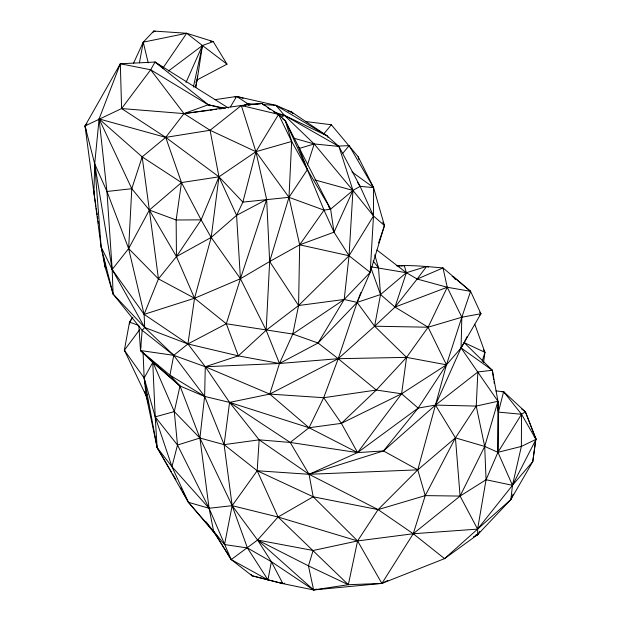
<?xml version="1.0" encoding="UTF-8"?>
<svg xmlns="http://www.w3.org/2000/svg" width="621" height="621" viewBox="0 0 621 621"><rect width="100%" height="100%" fill="white"/><g stroke="black" fill="none" stroke-linecap="round" stroke-linejoin="round"><path stroke-width="0.93" d="M143.063 352.317L144.165 378.026L146.23 395.965L157.136 447.625L188.404 502.304L213.624 531.273L231.198 559.591L252.103 575.783L282.881 583.631L313.613 589.95L381.876 583.437L444.551 558.628L477.743 534.611L477.603 529.115L486.057 479.746L497.941 452.321L497.957 401.275L492.337 370.248L464.135 342.613L467.046 336.714M473.419 536.808L477.743 534.611L510.866 499.54L512.472 485.304L497.941 452.321L498.43 412.111L497.957 401.275L461.077 347.931L461.814 317.222L470.586 291.334L443.021 267.923C427.667 266.688 412.057 264.88 396.703 265.866M138.856 325.707L140.509 350.539L169.937 375.138L179.997 385.998L199.915 438.03L232.161 505.673L257.591 540.037L271.385 561.695L267.946 579.867L231.198 559.591L213.624 531.273L209.091 508.273L199.915 438.03L204.635 396.423L205.279 366.747L187.93 343.956L144.111 314.358L112.168 269.498L101.145 246.987L85.007 125.97L120.327 63.769L155.04 62.053L228.435 108M95.929 206.172L93.934 192.89L94.695 163.866L99.096 118.929L120.327 63.769L150.678 69.777L209.875 105.811M213.624 531.273L224.53 544.563L247.422 547.947L271.385 561.695L313.613 589.95L348.342 584.703L381.876 583.437L413.252 533.742L460.083 496.078L486.057 479.746L484.698 446.429L476.245 406.08L477.852 371.987L492.337 370.248L493.718 379.757M140.804 345.757L140.509 350.539L152.75 362.454L179.997 385.998L204.635 396.423L229.576 402.4L269.762 394.087L279.489 363.487L266.161 330.271L269.661 261.511L288.982 197.331L291.668 141.456L285.381 120.87L278.573 114.411L261.899 103.49L241.328 105.5L183.971 113.604L121.592 108.551L85.007 125.97L86.187 130.62M225.307 108.411L208.314 104.739L183.971 113.604L165.722 137.373L142.17 156.88L131.784 188.699L128.632 248.594L144.111 314.358L144.709 327.515L173.756 355.336L204.635 396.423L224.103 444.652L232.161 505.673L247.422 547.947L267.946 579.867M452.088 276.438L453.842 277.129L470.586 291.334L480.91 313.729L461.077 347.931L446.468 364.822L406.569 357.37L338.22 358.697L279.489 363.487L238.317 355.864L187.93 343.956L144.709 327.515L142.162 330.31L140.509 350.539L173.756 355.336L205.279 366.747L279.489 363.487L318.068 343.025L344.197 299.462L349.049 255.751L352.953 190.43L338.926 146.424L326.964 135.766L291.653 112.044L275.926 105.345L236.663 96.449L214.982 99.671M152.199 360.615L174.299 411.599L199.915 438.03L224.103 444.652L259.159 439.831L290.217 442.447L309.041 427.737L323.681 397.704L338.22 358.697L357.106 302.404L370.194 272.386L373.493 215.961L373.586 187.62L358.162 156.764L331.342 124.767L305.516 121.491M259.159 439.831L257.179 470.749L278.053 517.021L348.342 584.703L357.58 540.938L378.096 509.608L417.778 469.841L455.434 437.867L476.245 406.08L497.957 401.275L484.698 446.429L460.083 496.078L477.603 529.115L444.551 558.628L413.252 533.742L378.096 509.608L309.056 474.297L259.159 439.831L229.576 402.4L205.279 366.747L238.317 355.864L266.161 330.271L298.577 305.524L349.049 255.751L373.493 215.961L360.126 186.347L338.926 146.424L284.395 115.343L273.419 111.858M197.556 76.08L195.902 87.53M105.283 264.996L105.042 266.867L113.115 294.075L142.162 330.31L173.756 355.336L169.937 375.138L204.635 396.423M132.669 317.308L129.517 322.105L124.355 350.236L144.165 378.026L155.211 416.87L177.497 445.032L209.091 508.273L231.198 559.591L257.591 540.037L313.108 550.493L357.58 540.938L413.252 533.742L425.238 495.612L417.778 469.841L383.475 450.939L357.572 452.6L309.041 427.737L229.576 402.4L224.103 444.652L257.179 470.749L313.194 496.792L378.096 509.608L425.238 495.612L460.083 496.078L455.434 437.867L435.476 405.094L461.077 347.931L464.135 342.613L484.923 352.317L483.557 362.633M173.756 355.336L187.93 343.956L194.552 298.251L211.187 237.432L218.965 176.83L210.084 130.27L183.971 113.604L150.678 69.777L155.04 62.053L163.75 68.139M133.523 63.226L143.234 42.174L153.736 31.05L186.688 33.27L202.43 45.504L197.16 79.892L195.304 87.414M139.415 62.845L143.234 42.174L186.688 33.27L213.228 41.599L227.007 64.157L197.16 79.892L195.817 82.383M224.53 544.563L232.161 505.673L257.179 470.749L309.056 474.297L417.778 469.841L446.468 364.822L461.814 317.222L447.244 287.259L443.021 267.923L417.141 279.046L395.01 307.084L374.61 326.211L338.22 358.697L269.762 394.087L205.279 366.747M279.489 363.487L292.794 334.051L298.577 305.524L299.664 244.821L288.982 197.331L255.906 151.687L241.328 105.5L210.084 130.27L165.722 137.373L99.096 118.929L106.959 191.485L112.168 269.498L113.115 294.075L144.709 327.515L112.168 269.498L94.695 163.866L85.007 125.97L86.948 123.827M193.364 87.064L202.43 45.504L213.228 41.599L210.434 41.227M218.522 537.848L188.404 502.304L171.947 466.666L177.497 445.032L174.299 411.599L179.997 385.998L140.509 350.539M413.252 533.742L477.603 529.115L512.472 485.304L521.368 446.429L521.531 414.261L503.615 391.696L495.931 390.958M477.603 529.115L510.866 499.54L532.787 461.55L535.907 438.682L525.405 411.808L521.531 414.261L498.43 412.111L503.615 391.696L501.807 391.835M482.16 361.445L484.923 352.317L474.778 324.209M106.571 268L105.042 266.867L101.145 246.987L94.695 163.866L106.959 191.485L128.632 248.594L158.456 278.891L194.552 298.251L226.316 323.766L292.794 334.051L344.197 299.462L370.194 272.386L384.461 225.578L373.586 187.62L349.134 145.609L337.661 146.152M313.108 550.493L308.451 565.847L313.613 589.95L316.368 589.026M238.317 355.864L226.316 323.766L240.436 278.736L266.65 199.45L255.906 151.687L278.573 114.411L241.328 105.5M307.465 164.953L314.179 143.948L284.395 115.343L275.926 105.345L262.799 104.592M93.934 192.89L94.501 191.144M401.205 266.075L404.287 265.54L406.367 272.704L395.01 307.084L428.11 327.22L446.468 364.822L418.166 408.082L383.475 450.939L309.056 474.297L290.217 442.447L229.576 402.4M378.577 242.966L384.461 225.578L382.753 222.155M292.794 334.051L318.068 343.025L357.106 302.404L360.793 292.6M370.194 272.386L349.049 255.751L334.028 232.184L330.62 209.153L307.379 169.657L291.668 141.456L255.906 151.687L218.965 176.83L201.126 219.865L176.449 256.574L158.456 278.891L144.111 314.358L194.552 298.251L240.436 278.736L269.661 261.511L299.664 244.821L334.028 232.184L352.953 190.43L360.126 186.347L373.586 187.62L352.029 171.97M510.866 499.54L513.07 494.169M146.975 394.219L146.23 395.965L148.706 404.302M185.982 82.508L202.43 45.504L227.007 64.157M194.552 298.251L176.449 256.574L211.187 237.432L236.578 215.34L242.881 202.112L255.906 151.687L210.084 130.27M486.057 479.746L512.472 485.304L535.993 439.373L525.405 411.808L503.615 391.696L504.648 393.233M425.238 495.612L455.434 437.867L484.698 446.429L497.941 452.321L521.368 446.429L535.993 439.373L521.531 414.261L497.941 452.321M152.844 32.719L153.736 31.05L155.584 31.454M293.749 138.188L314.179 143.948L352.953 190.43L330.62 209.153L324.022 210.139L288.982 197.331L242.881 202.112L218.965 176.83L181.487 182.574L149.358 210.045L128.632 248.594L112.168 269.498M230.438 106.82L236.663 96.449L243.191 98.297M475.903 535.232L477.743 534.611L479.746 531.304M288.982 197.331L307.379 169.657L298.592 146.719L285.381 120.87L282.353 118.627M162.764 68.302L186.688 33.27M129.727 323.991L129.517 322.105L132.855 317.354M285.381 120.87L307.379 169.657L324.022 210.139L299.664 244.821L349.049 255.751M144.577 391.471L146.23 395.965L124.355 350.236L139.686 329.658M387.923 580.356L381.876 583.437L357.58 540.938L313.194 496.792L309.056 474.297L357.572 452.6L401.601 393.784L446.468 364.822M266.161 330.271L240.436 278.736L236.578 215.34L218.965 176.83L165.722 137.373L121.592 108.551L150.678 69.777M376.924 250.038L406.367 272.704L417.141 279.046L426.604 266.463L428.358 267.154M479.785 315.173L480.91 313.729L479.761 312.169M323.557 134.221L331.342 124.767M342.59 153.566L349.134 145.609M512.472 485.304L532.787 461.55L535.907 438.682L534.114 436.392M313.613 589.95L257.591 540.037L278.053 517.021L313.194 496.792M476.245 406.08L435.476 405.094L418.166 408.082L401.601 393.784L376.31 390.035L323.681 397.704L269.762 394.087L309.041 427.737L341.364 423.359L376.31 390.035L406.569 357.37L428.11 327.22L447.244 287.259L470.586 291.334M383.475 450.939L435.476 405.094L477.852 371.987M426.604 266.463L406.367 272.704L380.541 294.54L357.106 302.404L344.197 299.462L298.577 305.524L269.661 261.511L266.65 199.45L236.578 215.34M168.431 71.035L202.43 45.504M290.217 442.447L357.572 452.6L418.166 408.082M281.243 117.447L284.395 115.343L326.964 135.766L328.02 137.373M187.93 343.956L226.316 323.766M243.533 105.88L247.787 103.723L257.172 104.266M323.681 397.704L341.364 423.359L401.601 393.784L406.569 357.37L374.61 326.211L357.106 302.404M242.617 105.896L247.787 103.723L250.535 104.592M234.909 97.062L236.663 96.449L247.787 103.723M177.497 445.032L199.915 438.03M299.369 148.419L314.179 143.948L338.926 146.424M174.299 411.599L155.211 416.87L157.136 447.625L171.629 472.317M284.76 583.158L282.881 583.631L252.103 575.783L250.837 574.355M475.865 535.085L477.743 534.611M480.91 313.729L461.814 317.222L428.11 327.22L374.61 326.211L380.541 294.54L378.484 267.791L374.774 254.866M208.019 110.484L183.971 113.604L185.881 113.565M209.945 110.235L212.832 109.863M214.757 109.606L216.682 109.358M219.57 108.986L221.487 108.737M248.431 105.236L250.356 104.988M253.244 104.615L261.899 103.49L264.926 105.733M106.959 191.485L131.784 188.699L149.358 210.045L176.449 256.574L176.154 219.981L181.487 182.574L165.722 137.373M182.543 491.366L188.404 502.304L209.091 508.273L232.161 505.673L278.053 517.021L357.58 540.938M240.436 278.736L211.187 237.432L201.126 219.865L176.154 219.981L149.358 210.045L142.17 156.88L99.096 118.929L131.784 188.699M278.612 114.854L284.395 115.343M371.405 266.883L406.367 272.704M289.743 111.772L291.653 112.044L292.949 113.309M397.688 265.578L399.916 266.091M220.354 107.782L208.314 104.739L155.04 62.053M417.141 279.046L447.244 287.259L395.01 307.084L380.541 294.54L371.172 268.559M314.831 179.904L352.953 190.43L373.493 215.961L384.461 225.578M287.927 110.988L291.653 112.044L292.638 113.69M129.517 322.105L138.405 325.326M348.342 584.703L308.451 565.847L257.591 540.037M275.926 105.345L326.964 135.766M142.17 156.88L181.487 182.574L201.126 219.865M281.305 582.514L282.881 583.631L271.385 561.695M461.077 347.931L492.337 370.248M267.201 107.417L270.236 109.653M521.624 408.983L525.405 411.808M318.068 343.025L338.22 358.697L376.31 390.035M171.947 466.666L155.211 416.87L152.75 362.454L144.165 378.026L157.136 447.625L171.947 466.666L209.091 508.273M328.781 206.948L330.62 209.153L298.592 146.719M250.9 574.27L252.103 575.783M373.128 260.967L378.484 267.791M124.355 350.236L125.489 351.703M206.195 521.896L215.355 534.27M455.573 279.466L453.842 277.129L454.626 278.868M357.494 182.333L360.126 186.347M172.599 473.963L175.976 479.723M483.518 349.778L484.923 352.317M341.364 423.359L357.572 452.6M180.742 487.997L181.643 489.682M278.573 114.411L291.668 141.456M324.022 210.139L334.028 232.184M358.162 156.764L358.884 159.581M101.145 246.987L113.115 294.075M143.234 42.174L148.217 62.876M96.208 208.066L96.496 209.96M96.783 211.862L97.21 214.703M97.489 216.605L97.776 218.499M98.203 221.34L98.491 223.242M103.614 257.381L105.042 266.867L104.677 262.039M493.998 381.667L494.277 383.568M497.739 407.353L498.43 412.111M149.358 210.045L158.456 278.891M120.327 63.769L121.592 108.551"/></g></svg>
